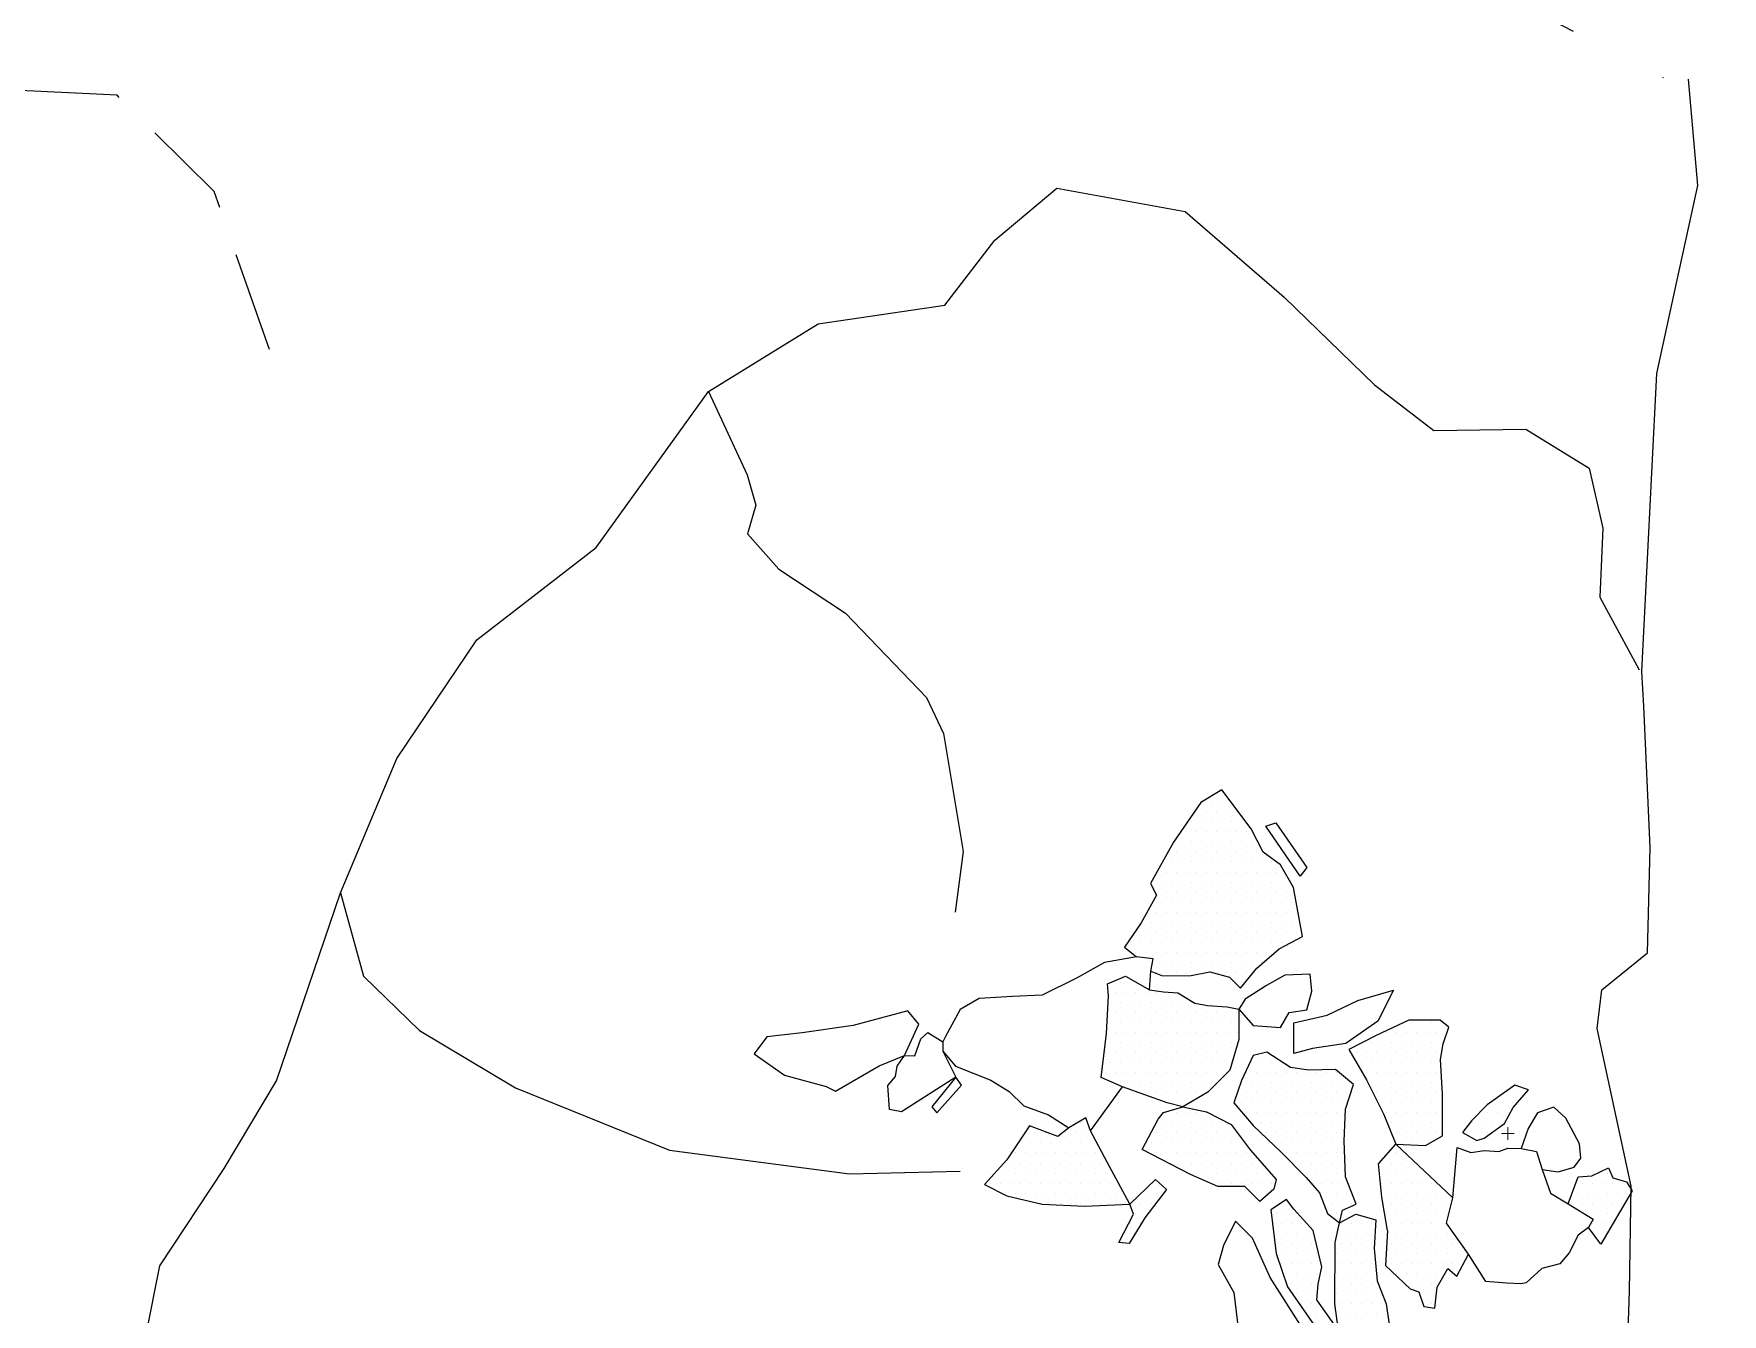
# Model space of a CAD drawing. Header units: metres. Extents: x -1500 to -960, y -1224 to -659.
# Drawn here: x -1280.4 to -1070.1, y -1023.8 to -864.3 of the extents above; entities that cross this region are included whole.
import ezdxf

# ---------------------------------------------------------------- set-up
doc = ezdxf.new("R2010")
doc.units = ezdxf.units.M
doc.header["$LTSCALE"] = 25
doc.header["$MEASUREMENT"] = 0
doc.linetypes.add('GESTRICHELT', pattern=[0.75, 0.5, -0.25])
doc.linetypes.add('STRICHPUNKTX2', pattern=[2, 1, -0.5, 0, -0.5])
doc.layers.get('0').update_dxf_attribs({"linetype": 'CONTINUOUS'})
for name, color, linetype in [('BEFUND', 1, 'CONTINUOUS'), ('BEFUND_UNSICHER', 1, 'GESTRICHELT'), ('FEUER', 1, 'CONTINUOUS'), ('GRABUNGSGRENZE', 3, 'STRICHPUNKTX2'), ('STEINE', 4, 'CONTINUOUS'), ('STEINESCHRAFF', 4, 'CONTINUOUS')]:
    doc.layers.add(name, color=color, linetype=linetype)

# ---------------------------------------------------------------- blocks, each defined once
blk = doc.blocks.new('LB')
at = {"layer": 'FEUER', "const_width": 0.1}
for points in [[(0, 0), (0, -1.6)], [(-0.8, -0.8), (0.8, -0.8)]]:
    blk.add_lwpolyline(points, dxfattribs=at)
blk = doc.blocks.new('*X11')
at = {"color": 0}
for p, q in [((-1133.75, -960), (-1133.75, -960)), ((-1132.5, -960), (-1132.5, -960)), ((-1136.25, -962.5), (-1136.25, -962.5)), ((-1135.625, -961.25), (-1135.625, -961.25)), ((-1135, -962.5), (-1135, -962.5)), ((-1134.375, -961.25), (-1134.375, -961.25)), ((-1133.75, -962.5), (-1133.75, -962.5)), ((-1133.125, -961.25), (-1133.125, -961.25)), ((-1132.5, -962.5), (-1132.5, -962.5)), ((-1131.875, -961.25), (-1131.875, -961.25)), ((-1131.25, -962.5), (-1131.25, -962.5)), ((-1130.625, -961.25), (-1130.625, -961.25)), ((-1130, -962.5), (-1130, -962.5)), ((-1137.5, -965), (-1137.5, -965)), ((-1136.875, -963.75), (-1136.875, -963.75)), ((-1136.25, -965), (-1136.25, -965)), ((-1135.625, -963.75), (-1135.625, -963.75)), ((-1135, -965), (-1135, -965)), ((-1134.375, -963.75), (-1134.375, -963.75)), ((-1133.75, -965), (-1133.75, -965)), ((-1133.125, -963.75), (-1133.125, -963.75)), ((-1132.5, -965), (-1132.5, -965)), ((-1131.875, -963.75), (-1131.875, -963.75)), ((-1131.25, -965), (-1131.25, -965)), ((-1130.625, -963.75), (-1130.625, -963.75)), ((-1130, -965), (-1130, -965)), ((-1129.375, -963.75), (-1129.375, -963.75)), ((-1128.75, -965), (-1128.75, -965)), ((-1138.75, -967.5), (-1138.75, -967.5)), ((-1138.125, -966.25), (-1138.125, -966.25)), ((-1137.5, -967.5), (-1137.5, -967.5)), ((-1136.875, -966.25), (-1136.875, -966.25)), ((-1136.25, -967.5), (-1136.25, -967.5)), ((-1135.625, -966.25), (-1135.625, -966.25)), ((-1135, -967.5), (-1135, -967.5)), ((-1134.375, -966.25), (-1134.375, -966.25)), ((-1133.75, -967.5), (-1133.75, -967.5)), ((-1133.125, -966.25), (-1133.125, -966.25)), ((-1132.5, -967.5), (-1132.5, -967.5)), ((-1131.875, -966.25), (-1131.875, -966.25)), ((-1131.25, -967.5), (-1131.25, -967.5)), ((-1130.625, -966.25), (-1130.625, -966.25)), ((-1130, -967.5), (-1130, -967.5)), ((-1129.375, -966.25), (-1129.375, -966.25)), ((-1128.75, -967.5), (-1128.75, -967.5)), ((-1128.125, -966.25), (-1128.125, -966.25)), ((-1127.5, -967.5), (-1127.5, -967.5)), ((-1126.25, -967.5), (-1126.25, -967.5)), ((-1139.375, -968.75), (-1139.375, -968.75)), ((-1138.125, -968.75), (-1138.125, -968.75)), ((-1136.875, -968.75), (-1136.875, -968.75)), ((-1135.625, -968.75), (-1135.625, -968.75)), ((-1134.375, -968.75), (-1134.375, -968.75)), ((-1133.125, -968.75), (-1133.125, -968.75)), ((-1131.875, -968.75), (-1131.875, -968.75)), ((-1130.625, -968.75), (-1130.625, -968.75)), ((-1129.375, -968.75), (-1129.375, -968.75)), ((-1128.125, -968.75), (-1128.125, -968.75)), ((-1126.875, -968.75), (-1126.875, -968.75)), ((-1125.625, -968.75), (-1125.625, -968.75)), ((-1140.625, -971.25), (-1140.625, -971.25)), ((-1140, -970), (-1140, -970)), ((-1139.375, -971.25), (-1139.375, -971.25)), ((-1138.75, -970), (-1138.75, -970)), ((-1138.125, -971.25), (-1138.125, -971.25)), ((-1137.5, -970), (-1137.5, -970)), ((-1136.875, -971.25), (-1136.875, -971.25)), ((-1136.25, -970), (-1136.25, -970)), ((-1135.625, -971.25), (-1135.625, -971.25)), ((-1135, -970), (-1135, -970)), ((-1134.375, -971.25), (-1134.375, -971.25)), ((-1133.75, -970), (-1133.75, -970)), ((-1133.125, -971.25), (-1133.125, -971.25)), ((-1132.5, -970), (-1132.5, -970)), ((-1131.875, -971.25), (-1131.875, -971.25)), ((-1131.25, -970), (-1131.25, -970)), ((-1130.625, -971.25), (-1130.625, -971.25)), ((-1130, -970), (-1130, -970)), ((-1129.375, -971.25), (-1129.375, -971.25)), ((-1128.75, -970), (-1128.75, -970)), ((-1128.125, -971.25), (-1128.125, -971.25)), ((-1127.5, -970), (-1127.5, -970)), ((-1126.875, -971.25), (-1126.875, -971.25)), ((-1126.25, -970), (-1126.25, -970)), ((-1125.625, -971.25), (-1125.625, -971.25)), ((-1125, -970), (-1125, -970)), ((-1124.375, -971.25), (-1124.375, -971.25)), ((-1140.625, -973.75), (-1140.625, -973.75)), ((-1140, -972.5), (-1140, -972.5)), ((-1139.375, -973.75), (-1139.375, -973.75)), ((-1138.75, -972.5), (-1138.75, -972.5)), ((-1138.125, -973.75), (-1138.125, -973.75)), ((-1137.5, -972.5), (-1137.5, -972.5)), ((-1136.875, -973.75), (-1136.875, -973.75)), ((-1136.25, -972.5), (-1136.25, -972.5)), ((-1135.625, -973.75), (-1135.625, -973.75)), ((-1135, -972.5), (-1135, -972.5)), ((-1134.375, -973.75), (-1134.375, -973.75)), ((-1133.75, -972.5), (-1133.75, -972.5)), ((-1133.125, -973.75), (-1133.125, -973.75)), ((-1132.5, -972.5), (-1132.5, -972.5)), ((-1131.875, -973.75), (-1131.875, -973.75)), ((-1131.25, -972.5), (-1131.25, -972.5)), ((-1130.625, -973.75), (-1130.625, -973.75)), ((-1130, -972.5), (-1130, -972.5)), ((-1129.375, -973.75), (-1129.375, -973.75)), ((-1128.75, -972.5), (-1128.75, -972.5)), ((-1128.125, -973.75), (-1128.125, -973.75)), ((-1127.5, -972.5), (-1127.5, -972.5)), ((-1126.875, -973.75), (-1126.875, -973.75)), ((-1126.25, -972.5), (-1126.25, -972.5)), ((-1125.625, -973.75), (-1125.625, -973.75)), ((-1125, -972.5), (-1125, -972.5)), ((-1124.375, -973.75), (-1124.375, -973.75)), ((-1123.75, -972.5), (-1123.75, -972.5)), ((-1123.125, -973.75), (-1123.125, -973.75)), ((-1141.25, -975), (-1141.25, -975)), ((-1140, -975), (-1140, -975)), ((-1138.75, -975), (-1138.75, -975)), ((-1137.5, -975), (-1137.5, -975)), ((-1136.25, -975), (-1136.25, -975)), ((-1135, -975), (-1135, -975)), ((-1133.75, -975), (-1133.75, -975)), ((-1132.5, -975), (-1132.5, -975)), ((-1131.25, -975), (-1131.25, -975)), ((-1130, -975), (-1130, -975)), ((-1128.75, -975), (-1128.75, -975)), ((-1127.5, -975), (-1127.5, -975)), ((-1126.25, -975), (-1126.25, -975)), ((-1125, -975), (-1125, -975)), ((-1123.75, -975), (-1123.75, -975)), ((-1143.75, -977.5), (-1143.75, -977.5)), ((-1143.125, -976.25), (-1143.125, -976.25)), ((-1142.5, -977.5), (-1142.5, -977.5)), ((-1141.875, -976.25), (-1141.875, -976.25)), ((-1141.25, -977.5), (-1141.25, -977.5)), ((-1140.625, -976.25), (-1140.625, -976.25)), ((-1140, -977.5), (-1140, -977.5)), ((-1139.375, -976.25), (-1139.375, -976.25)), ((-1138.75, -977.5), (-1138.75, -977.5)), ((-1138.125, -976.25), (-1138.125, -976.25)), ((-1137.5, -977.5), (-1137.5, -977.5)), ((-1136.875, -976.25), (-1136.875, -976.25)), ((-1136.25, -977.5), (-1136.25, -977.5)), ((-1135.625, -976.25), (-1135.625, -976.25)), ((-1135, -977.5), (-1135, -977.5)), ((-1134.375, -976.25), (-1134.375, -976.25)), ((-1133.75, -977.5), (-1133.75, -977.5)), ((-1133.125, -976.25), (-1133.125, -976.25)), ((-1132.5, -977.5), (-1132.5, -977.5)), ((-1131.875, -976.25), (-1131.875, -976.25)), ((-1131.25, -977.5), (-1131.25, -977.5)), ((-1130.625, -976.25), (-1130.625, -976.25)), ((-1130, -977.5), (-1130, -977.5)), ((-1129.375, -976.25), (-1129.375, -976.25)), ((-1128.75, -977.5), (-1128.75, -977.5)), ((-1128.125, -976.25), (-1128.125, -976.25)), ((-1127.5, -977.5), (-1127.5, -977.5)), ((-1126.875, -976.25), (-1126.875, -976.25)), ((-1126.25, -977.5), (-1126.25, -977.5)), ((-1125.625, -976.25), (-1125.625, -976.25)), ((-1125, -977.5), (-1125, -977.5)), ((-1124.375, -976.25), (-1124.375, -976.25)), ((-1123.75, -977.5), (-1123.75, -977.5)), ((-1123.125, -976.25), (-1123.125, -976.25)), ((-1143.125, -978.75), (-1143.125, -978.75)), ((-1141.875, -978.75), (-1141.875, -978.75)), ((-1140.625, -978.75), (-1140.625, -978.75)), ((-1140, -980), (-1140, -980)), ((-1139.375, -978.75), (-1139.375, -978.75)), ((-1138.75, -980), (-1138.75, -980)), ((-1138.125, -978.75), (-1138.125, -978.75)), ((-1137.5, -980), (-1137.5, -980)), ((-1136.875, -978.75), (-1136.875, -978.75)), ((-1136.25, -980), (-1136.25, -980)), ((-1135.625, -978.75), (-1135.625, -978.75)), ((-1135, -980), (-1135, -980)), ((-1134.375, -978.75), (-1134.375, -978.75)), ((-1133.75, -980), (-1133.75, -980)), ((-1133.125, -978.75), (-1133.125, -978.75)), ((-1132.5, -980), (-1132.5, -980)), ((-1131.875, -978.75), (-1131.875, -978.75)), ((-1131.25, -980), (-1131.25, -980)), ((-1130.625, -978.75), (-1130.625, -978.75)), ((-1130, -980), (-1130, -980)), ((-1129.375, -978.75), (-1129.375, -978.75)), ((-1128.75, -980), (-1128.75, -980)), ((-1128.125, -978.75), (-1128.125, -978.75)), ((-1127.5, -980), (-1127.5, -980)), ((-1126.875, -978.75), (-1126.875, -978.75)), ((-1140.625, -981.25), (-1140.625, -981.25)), ((-1139.375, -981.25), (-1139.375, -981.25)), ((-1138.125, -981.25), (-1138.125, -981.25)), ((-1136.875, -981.25), (-1136.875, -981.25)), ((-1135.625, -981.25), (-1135.625, -981.25)), ((-1134.375, -981.25), (-1134.375, -981.25)), ((-1133.125, -981.25), (-1133.125, -981.25)), ((-1131.875, -981.25), (-1131.875, -981.25)), ((-1130.625, -981.25), (-1130.625, -981.25)), ((-1129.375, -981.25), (-1129.375, -981.25)), ((-1146.25, -982.5), (-1146.25, -982.5)), ((-1145.625, -983.75), (-1145.625, -983.75)), ((-1145, -982.5), (-1145, -982.5)), ((-1144.375, -983.75), (-1144.375, -983.75)), ((-1143.75, -982.5), (-1143.75, -982.5)), ((-1143.125, -983.75), (-1143.125, -983.75)), ((-1141.875, -983.75), (-1141.875, -983.75)), ((-1140.625, -983.75), (-1140.625, -983.75)), ((-1139.375, -983.75), (-1139.375, -983.75)), ((-1130, -982.5), (-1130, -982.5)), ((-1146.25, -985), (-1146.25, -985)), ((-1145.625, -986.25), (-1145.625, -986.25)), ((-1145, -985), (-1145, -985)), ((-1144.375, -986.25), (-1144.375, -986.25)), ((-1143.75, -985), (-1143.75, -985)), ((-1143.125, -986.25), (-1143.125, -986.25)), ((-1142.5, -985), (-1142.5, -985)), ((-1141.875, -986.25), (-1141.875, -986.25)), ((-1141.25, -985), (-1141.25, -985)), ((-1140.625, -986.25), (-1140.625, -986.25)), ((-1140, -985), (-1140, -985)), ((-1139.375, -986.25), (-1139.375, -986.25)), ((-1138.75, -985), (-1138.75, -985)), ((-1138.125, -986.25), (-1138.125, -986.25)), ((-1137.5, -985), (-1137.5, -985)), ((-1136.875, -986.25), (-1136.875, -986.25)), ((-1136.25, -985), (-1136.25, -985)), ((-1135.625, -986.25), (-1135.625, -986.25)), ((-1134.375, -986.25), (-1134.375, -986.25)), ((-1133.125, -986.25), (-1133.125, -986.25)), ((-1131.875, -986.25), (-1131.875, -986.25)), ((-1130.625, -986.25), (-1130.625, -986.25)), ((-1146.25, -987.5), (-1146.25, -987.5)), ((-1145, -987.5), (-1145, -987.5)), ((-1143.75, -987.5), (-1143.75, -987.5)), ((-1142.5, -987.5), (-1142.5, -987.5)), ((-1141.25, -987.5), (-1141.25, -987.5)), ((-1140, -987.5), (-1140, -987.5)), ((-1138.75, -987.5), (-1138.75, -987.5)), ((-1137.5, -987.5), (-1137.5, -987.5)), ((-1136.25, -987.5), (-1136.25, -987.5)), ((-1135, -987.5), (-1135, -987.5)), ((-1133.75, -987.5), (-1133.75, -987.5)), ((-1132.5, -987.5), (-1132.5, -987.5)), ((-1131.25, -987.5), (-1131.25, -987.5)), ((-1108.75, -987.5), (-1108.75, -987.5)), ((-1107.5, -987.5), (-1107.5, -987.5)), ((-1106.25, -987.5), (-1106.25, -987.5)), ((-1105, -987.5), (-1105, -987.5)), ((-1146.25, -990), (-1146.25, -990)), ((-1145.625, -988.75), (-1145.625, -988.75)), ((-1145, -990), (-1145, -990)), ((-1144.375, -988.75), (-1144.375, -988.75)), ((-1143.75, -990), (-1143.75, -990)), ((-1143.125, -988.75), (-1143.125, -988.75)), ((-1142.5, -990), (-1142.5, -990)), ((-1141.875, -988.75), (-1141.875, -988.75)), ((-1141.25, -990), (-1141.25, -990)), ((-1140.625, -988.75), (-1140.625, -988.75)), ((-1140, -990), (-1140, -990)), ((-1139.375, -988.75), (-1139.375, -988.75)), ((-1138.75, -990), (-1138.75, -990)), ((-1138.125, -988.75), (-1138.125, -988.75)), ((-1137.5, -990), (-1137.5, -990)), ((-1136.875, -988.75), (-1136.875, -988.75)), ((-1136.25, -990), (-1136.25, -990)), ((-1135.625, -988.75), (-1135.625, -988.75)), ((-1135, -990), (-1135, -990)), ((-1134.375, -988.75), (-1134.375, -988.75)), ((-1133.75, -990), (-1133.75, -990)), ((-1133.125, -988.75), (-1133.125, -988.75)), ((-1132.5, -990), (-1132.5, -990)), ((-1131.875, -988.75), (-1131.875, -988.75)), ((-1131.25, -990), (-1131.25, -990)), ((-1130.625, -988.75), (-1130.625, -988.75)), ((-1113.75, -990), (-1113.75, -990)), ((-1112.5, -990), (-1112.5, -990)), ((-1111.875, -988.75), (-1111.875, -988.75)), ((-1111.25, -990), (-1111.25, -990)), ((-1110.625, -988.75), (-1110.625, -988.75)), ((-1110, -990), (-1110, -990)), ((-1109.375, -988.75), (-1109.375, -988.75)), ((-1108.75, -990), (-1108.75, -990)), ((-1108.125, -988.75), (-1108.125, -988.75)), ((-1107.5, -990), (-1107.5, -990)), ((-1106.875, -988.75), (-1106.875, -988.75)), ((-1106.25, -990), (-1106.25, -990)), ((-1105.625, -988.75), (-1105.625, -988.75)), ((-1105, -990), (-1105, -990)), ((-1146.875, -991.25), (-1146.875, -991.25)), ((-1146.25, -992.5), (-1146.25, -992.5)), ((-1145.625, -991.25), (-1145.625, -991.25)), ((-1145, -992.5), (-1145, -992.5)), ((-1144.375, -991.25), (-1144.375, -991.25)), ((-1143.75, -992.5), (-1143.75, -992.5)), ((-1143.125, -991.25), (-1143.125, -991.25)), ((-1142.5, -992.5), (-1142.5, -992.5)), ((-1141.875, -991.25), (-1141.875, -991.25)), ((-1141.25, -992.5), (-1141.25, -992.5)), ((-1140.625, -991.25), (-1140.625, -991.25)), ((-1140, -992.5), (-1140, -992.5)), ((-1139.375, -991.25), (-1139.375, -991.25)), ((-1138.75, -992.5), (-1138.75, -992.5)), ((-1138.125, -991.25), (-1138.125, -991.25)), ((-1137.5, -992.5), (-1137.5, -992.5)), ((-1136.875, -991.25), (-1136.875, -991.25)), ((-1136.25, -992.5), (-1136.25, -992.5)), ((-1135.625, -991.25), (-1135.625, -991.25)), ((-1135, -992.5), (-1135, -992.5)), ((-1134.375, -991.25), (-1134.375, -991.25)), ((-1133.75, -992.5), (-1133.75, -992.5)), ((-1133.125, -991.25), (-1133.125, -991.25)), ((-1132.5, -992.5), (-1132.5, -992.5)), ((-1131.875, -991.25), (-1131.875, -991.25)), ((-1131.25, -992.5), (-1131.25, -992.5)), ((-1128.75, -992.5), (-1128.75, -992.5)), ((-1127.5, -992.5), (-1127.5, -992.5)), ((-1126.875, -991.25), (-1126.875, -991.25)), ((-1126.25, -992.5), (-1126.25, -992.5)), ((-1125, -992.5), (-1125, -992.5)), ((-1115.625, -991.25), (-1115.625, -991.25)), ((-1115, -992.5), (-1115, -992.5)), ((-1114.375, -991.25), (-1114.375, -991.25)), ((-1113.75, -992.5), (-1113.75, -992.5)), ((-1113.125, -991.25), (-1113.125, -991.25)), ((-1112.5, -992.5), (-1112.5, -992.5)), ((-1111.875, -991.25), (-1111.875, -991.25)), ((-1111.25, -992.5), (-1111.25, -992.5)), ((-1110.625, -991.25), (-1110.625, -991.25)), ((-1110, -992.5), (-1110, -992.5)), ((-1109.375, -991.25), (-1109.375, -991.25)), ((-1108.75, -992.5), (-1108.75, -992.5)), ((-1108.125, -991.25), (-1108.125, -991.25)), ((-1107.5, -992.5), (-1107.5, -992.5)), ((-1106.875, -991.25), (-1106.875, -991.25)), ((-1106.25, -992.5), (-1106.25, -992.5)), ((-1105.625, -991.25), (-1105.625, -991.25)), ((-1146.875, -993.75), (-1146.875, -993.75)), ((-1145.625, -993.75), (-1145.625, -993.75)), ((-1144.375, -993.75), (-1144.375, -993.75)), ((-1143.125, -993.75), (-1143.125, -993.75)), ((-1141.875, -993.75), (-1141.875, -993.75)), ((-1140.625, -993.75), (-1140.625, -993.75)), ((-1139.375, -993.75), (-1139.375, -993.75)), ((-1138.125, -993.75), (-1138.125, -993.75)), ((-1136.875, -993.75), (-1136.875, -993.75)), ((-1135.625, -993.75), (-1135.625, -993.75)), ((-1134.375, -993.75), (-1134.375, -993.75)), ((-1133.125, -993.75), (-1133.125, -993.75)), ((-1131.875, -993.75), (-1131.875, -993.75)), ((-1129.375, -993.75), (-1129.375, -993.75)), ((-1128.125, -993.75), (-1128.125, -993.75)), ((-1126.875, -993.75), (-1126.875, -993.75)), ((-1125.625, -993.75), (-1125.625, -993.75)), ((-1124.375, -993.75), (-1124.375, -993.75)), ((-1123.125, -993.75), (-1123.125, -993.75)), ((-1121.875, -993.75), (-1121.875, -993.75)), ((-1120.625, -993.75), (-1120.625, -993.75)), ((-1119.375, -993.75), (-1119.375, -993.75)), ((-1118.125, -993.75), (-1118.125, -993.75)), ((-1114.375, -993.75), (-1114.375, -993.75)), ((-1113.125, -993.75), (-1113.125, -993.75)), ((-1111.875, -993.75), (-1111.875, -993.75)), ((-1110.625, -993.75), (-1110.625, -993.75)), ((-1109.375, -993.75), (-1109.375, -993.75)), ((-1108.125, -993.75), (-1108.125, -993.75)), ((-1106.875, -993.75), (-1106.875, -993.75)), ((-1105.625, -993.75), (-1105.625, -993.75)), ((-1145, -995), (-1145, -995)), ((-1143.75, -995), (-1143.75, -995)), ((-1142.5, -995), (-1142.5, -995)), ((-1141.875, -996.25), (-1141.875, -996.25)), ((-1141.25, -995), (-1141.25, -995)), ((-1140.625, -996.25), (-1140.625, -996.25)), ((-1140, -995), (-1140, -995)), ((-1139.375, -996.25), (-1139.375, -996.25)), ((-1138.75, -995), (-1138.75, -995)), ((-1138.125, -996.25), (-1138.125, -996.25)), ((-1137.5, -995), (-1137.5, -995)), ((-1136.875, -996.25), (-1136.875, -996.25)), ((-1136.25, -995), (-1136.25, -995)), ((-1135.625, -996.25), (-1135.625, -996.25)), ((-1135, -995), (-1135, -995)), ((-1134.375, -996.25), (-1134.375, -996.25)), ((-1133.75, -995), (-1133.75, -995)), ((-1130, -995), (-1130, -995)), ((-1129.375, -996.25), (-1129.375, -996.25)), ((-1128.75, -995), (-1128.75, -995)), ((-1128.125, -996.25), (-1128.125, -996.25)), ((-1127.5, -995), (-1127.5, -995)), ((-1126.875, -996.25), (-1126.875, -996.25)), ((-1126.25, -995), (-1126.25, -995)), ((-1125.625, -996.25), (-1125.625, -996.25)), ((-1125, -995), (-1125, -995)), ((-1124.375, -996.25), (-1124.375, -996.25)), ((-1123.75, -995), (-1123.75, -995)), ((-1123.125, -996.25), (-1123.125, -996.25)), ((-1122.5, -995), (-1122.5, -995)), ((-1121.875, -996.25), (-1121.875, -996.25)), ((-1121.25, -995), (-1121.25, -995)), ((-1120.625, -996.25), (-1120.625, -996.25)), ((-1120, -995), (-1120, -995)), ((-1119.375, -996.25), (-1119.375, -996.25)), ((-1118.75, -995), (-1118.75, -995)), ((-1118.125, -996.25), (-1118.125, -996.25)), ((-1117.5, -995), (-1117.5, -995)), ((-1116.875, -996.25), (-1116.875, -996.25)), ((-1113.75, -995), (-1113.75, -995)), ((-1113.125, -996.25), (-1113.125, -996.25)), ((-1112.5, -995), (-1112.5, -995)), ((-1111.875, -996.25), (-1111.875, -996.25)), ((-1111.25, -995), (-1111.25, -995)), ((-1110.625, -996.25), (-1110.625, -996.25)), ((-1110, -995), (-1110, -995)), ((-1109.375, -996.25), (-1109.375, -996.25)), ((-1108.75, -995), (-1108.75, -995)), ((-1108.125, -996.25), (-1108.125, -996.25)), ((-1107.5, -995), (-1107.5, -995)), ((-1106.875, -996.25), (-1106.875, -996.25)), ((-1106.25, -995), (-1106.25, -995)), ((-1105.625, -996.25), (-1105.625, -996.25)), ((-1096.875, -996.25), (-1096.875, -996.25)), ((-1095.625, -996.25), (-1095.625, -996.25)), ((-1139.375, -998.75), (-1139.375, -998.75)), ((-1138.75, -997.5), (-1138.75, -997.5)), ((-1138.125, -998.75), (-1138.125, -998.75)), ((-1137.5, -997.5), (-1137.5, -997.5)), ((-1136.875, -998.75), (-1136.875, -998.75)), ((-1135.625, -998.75), (-1135.625, -998.75)), ((-1134.375, -998.75), (-1134.375, -998.75)), ((-1130, -997.5), (-1130, -997.5)), ((-1129.375, -998.75), (-1129.375, -998.75)), ((-1128.75, -997.5), (-1128.75, -997.5)), ((-1128.125, -998.75), (-1128.125, -998.75)), ((-1127.5, -997.5), (-1127.5, -997.5)), ((-1126.875, -998.75), (-1126.875, -998.75)), ((-1126.25, -997.5), (-1126.25, -997.5)), ((-1125.625, -998.75), (-1125.625, -998.75)), ((-1125, -997.5), (-1125, -997.5)), ((-1124.375, -998.75), (-1124.375, -998.75)), ((-1123.75, -997.5), (-1123.75, -997.5)), ((-1123.125, -998.75), (-1123.125, -998.75)), ((-1122.5, -997.5), (-1122.5, -997.5)), ((-1121.875, -998.75), (-1121.875, -998.75)), ((-1121.25, -997.5), (-1121.25, -997.5)), ((-1120.625, -998.75), (-1120.625, -998.75)), ((-1120, -997.5), (-1120, -997.5)), ((-1119.375, -998.75), (-1119.375, -998.75)), ((-1118.75, -997.5), (-1118.75, -997.5)), ((-1118.125, -998.75), (-1118.125, -998.75)), ((-1117.5, -997.5), (-1117.5, -997.5)), ((-1112.5, -997.5), (-1112.5, -997.5)), ((-1111.875, -998.75), (-1111.875, -998.75)), ((-1111.25, -997.5), (-1111.25, -997.5)), ((-1110.625, -998.75), (-1110.625, -998.75)), ((-1110, -997.5), (-1110, -997.5)), ((-1109.375, -998.75), (-1109.375, -998.75)), ((-1108.75, -997.5), (-1108.75, -997.5)), ((-1108.125, -998.75), (-1108.125, -998.75)), ((-1107.5, -997.5), (-1107.5, -997.5)), ((-1106.875, -998.75), (-1106.875, -998.75)), ((-1106.25, -997.5), (-1106.25, -997.5)), ((-1105.625, -998.75), (-1105.625, -998.75)), ((-1105, -997.5), (-1105, -997.5)), ((-1099.375, -998.75), (-1099.375, -998.75)), ((-1098.75, -997.5), (-1098.75, -997.5)), ((-1098.125, -998.75), (-1098.125, -998.75)), ((-1097.5, -997.5), (-1097.5, -997.5)), ((-1096.875, -998.75), (-1096.875, -998.75)), ((-1096.25, -997.5), (-1096.25, -997.5)), ((-1150, -1000), (-1150, -1000)), ((-1140, -1000), (-1140, -1000)), ((-1138.75, -1000), (-1138.75, -1000)), ((-1137.5, -1000), (-1137.5, -1000)), ((-1136.25, -1000), (-1136.25, -1000)), ((-1135, -1000), (-1135, -1000)), ((-1133.75, -1000), (-1133.75, -1000)), ((-1132.5, -1000), (-1132.5, -1000)), ((-1128.75, -1000), (-1128.75, -1000)), ((-1127.5, -1000), (-1127.5, -1000)), ((-1126.25, -1000), (-1126.25, -1000)), ((-1125, -1000), (-1125, -1000)), ((-1123.75, -1000), (-1123.75, -1000)), ((-1122.5, -1000), (-1122.5, -1000)), ((-1121.25, -1000), (-1121.25, -1000)), ((-1120, -1000), (-1120, -1000)), ((-1118.75, -1000), (-1118.75, -1000)), ((-1117.5, -1000), (-1117.5, -1000)), ((-1111.25, -1000), (-1111.25, -1000)), ((-1110, -1000), (-1110, -1000)), ((-1108.75, -1000), (-1108.75, -1000)), ((-1107.5, -1000), (-1107.5, -1000)), ((-1106.25, -1000), (-1106.25, -1000)), ((-1105, -1000), (-1105, -1000)), ((-1101.25, -1000), (-1101.25, -1000)), ((-1100, -1000), (-1100, -1000)), ((-1098.75, -1000), (-1098.75, -1000)), ((-1097.5, -1000), (-1097.5, -1000)), ((-1157.5, -1002.5), (-1157.5, -1002.5)), ((-1156.875, -1001.25), (-1156.875, -1001.25)), ((-1156.25, -1002.5), (-1156.25, -1002.5)), ((-1155.625, -1001.25), (-1155.625, -1001.25)), ((-1155, -1002.5), (-1155, -1002.5)), ((-1154.375, -1001.25), (-1154.375, -1001.25)), ((-1153.75, -1002.5), (-1153.75, -1002.5)), ((-1152.5, -1002.5), (-1152.5, -1002.5)), ((-1151.875, -1001.25), (-1151.875, -1001.25)), ((-1151.25, -1002.5), (-1151.25, -1002.5)), ((-1150.625, -1001.25), (-1150.625, -1001.25)), ((-1150, -1002.5), (-1150, -1002.5)), ((-1149.375, -1001.25), (-1149.375, -1001.25)), ((-1148.75, -1002.5), (-1148.75, -1002.5)), ((-1141.25, -1002.5), (-1141.25, -1002.5)), ((-1140.625, -1001.25), (-1140.625, -1001.25)), ((-1140, -1002.5), (-1140, -1002.5)), ((-1139.375, -1001.25), (-1139.375, -1001.25)), ((-1138.75, -1002.5), (-1138.75, -1002.5)), ((-1138.125, -1001.25), (-1138.125, -1001.25)), ((-1137.5, -1002.5), (-1137.5, -1002.5)), ((-1136.875, -1001.25), (-1136.875, -1001.25)), ((-1136.25, -1002.5), (-1136.25, -1002.5)), ((-1135.625, -1001.25), (-1135.625, -1001.25)), ((-1135, -1002.5), (-1135, -1002.5)), ((-1134.375, -1001.25), (-1134.375, -1001.25)), ((-1133.75, -1002.5), (-1133.75, -1002.5)), ((-1133.125, -1001.25), (-1133.125, -1001.25)), ((-1132.5, -1002.5), (-1132.5, -1002.5)), ((-1131.875, -1001.25), (-1131.875, -1001.25)), ((-1131.25, -1002.5), (-1131.25, -1002.5)), ((-1130.625, -1001.25), (-1130.625, -1001.25)), ((-1130, -1002.5), (-1130, -1002.5)), ((-1126.875, -1001.25), (-1126.875, -1001.25)), ((-1126.25, -1002.5), (-1126.25, -1002.5)), ((-1125.625, -1001.25), (-1125.625, -1001.25)), ((-1125, -1002.5), (-1125, -1002.5)), ((-1124.375, -1001.25), (-1124.375, -1001.25)), ((-1123.75, -1002.5), (-1123.75, -1002.5)), ((-1123.125, -1001.25), (-1123.125, -1001.25)), ((-1122.5, -1002.5), (-1122.5, -1002.5)), ((-1121.875, -1001.25), (-1121.875, -1001.25)), ((-1121.25, -1002.5), (-1121.25, -1002.5)), ((-1120.625, -1001.25), (-1120.625, -1001.25)), ((-1120, -1002.5), (-1120, -1002.5)), ((-1119.375, -1001.25), (-1119.375, -1001.25)), ((-1118.75, -1002.5), (-1118.75, -1002.5)), ((-1118.125, -1001.25), (-1118.125, -1001.25)), ((-1117.5, -1002.5), (-1117.5, -1002.5)), ((-1110.625, -1001.25), (-1110.625, -1001.25)), ((-1110, -1002.5), (-1110, -1002.5)), ((-1109.375, -1001.25), (-1109.375, -1001.25)), ((-1108.75, -1002.5), (-1108.75, -1002.5)), ((-1108.125, -1001.25), (-1108.125, -1001.25)), ((-1107.5, -1002.5), (-1107.5, -1002.5)), ((-1106.875, -1001.25), (-1106.875, -1001.25)), ((-1105.625, -1001.25), (-1105.625, -1001.25)), ((-1101.875, -1001.25), (-1101.875, -1001.25)), ((-1100.625, -1001.25), (-1100.625, -1001.25)), ((-1099.375, -1001.25), (-1099.375, -1001.25)), ((-1158.75, -1005), (-1158.75, -1005)), ((-1158.125, -1003.75), (-1158.125, -1003.75)), ((-1157.5, -1005), (-1157.5, -1005)), ((-1156.875, -1003.75), (-1156.875, -1003.75)), ((-1156.25, -1005), (-1156.25, -1005)), ((-1155.625, -1003.75), (-1155.625, -1003.75)), ((-1155, -1005), (-1155, -1005)), ((-1154.375, -1003.75), (-1154.375, -1003.75)), ((-1153.75, -1005), (-1153.75, -1005)), ((-1153.125, -1003.75), (-1153.125, -1003.75)), ((-1152.5, -1005), (-1152.5, -1005)), ((-1151.875, -1003.75), (-1151.875, -1003.75)), ((-1151.25, -1005), (-1151.25, -1005)), ((-1150.625, -1003.75), (-1150.625, -1003.75)), ((-1150, -1005), (-1150, -1005)), ((-1149.375, -1003.75), (-1149.375, -1003.75)), ((-1148.75, -1005), (-1148.75, -1005)), ((-1148.125, -1003.75), (-1148.125, -1003.75)), ((-1147.5, -1005), (-1147.5, -1005)), ((-1140.625, -1003.75), (-1140.625, -1003.75)), ((-1139.375, -1003.75), (-1139.375, -1003.75)), ((-1138.75, -1005), (-1138.75, -1005)), ((-1138.125, -1003.75), (-1138.125, -1003.75)), ((-1137.5, -1005), (-1137.5, -1005)), ((-1136.875, -1003.75), (-1136.875, -1003.75)), ((-1136.25, -1005), (-1136.25, -1005)), ((-1135.625, -1003.75), (-1135.625, -1003.75)), ((-1135, -1005), (-1135, -1005)), ((-1134.375, -1003.75), (-1134.375, -1003.75)), ((-1133.75, -1005), (-1133.75, -1005)), ((-1133.125, -1003.75), (-1133.125, -1003.75)), ((-1132.5, -1005), (-1132.5, -1005)), ((-1131.875, -1003.75), (-1131.875, -1003.75)), ((-1131.25, -1005), (-1131.25, -1005)), ((-1130.625, -1003.75), (-1130.625, -1003.75)), ((-1130, -1005), (-1130, -1005)), ((-1129.375, -1003.75), (-1129.375, -1003.75)), ((-1128.75, -1005), (-1128.75, -1005)), ((-1127.5, -1005), (-1127.5, -1005)), ((-1124.375, -1003.75), (-1124.375, -1003.75)), ((-1123.125, -1003.75), (-1123.125, -1003.75)), ((-1122.5, -1005), (-1122.5, -1005)), ((-1121.875, -1003.75), (-1121.875, -1003.75)), ((-1121.25, -1005), (-1121.25, -1005)), ((-1120.625, -1003.75), (-1120.625, -1003.75)), ((-1120, -1005), (-1120, -1005)), ((-1119.375, -1003.75), (-1119.375, -1003.75)), ((-1118.75, -1005), (-1118.75, -1005)), ((-1118.125, -1003.75), (-1118.125, -1003.75)), ((-1117.5, -1005), (-1117.5, -1005)), ((-1112.5, -1005), (-1112.5, -1005)), ((-1111.25, -1005), (-1111.25, -1005)), ((-1110.625, -1003.75), (-1110.625, -1003.75)), ((-1110, -1005), (-1110, -1005)), ((-1108.75, -1005), (-1108.75, -1005)), ((-1161.25, -1007.5), (-1161.25, -1007.5)), ((-1160.625, -1006.25), (-1160.625, -1006.25)), ((-1160, -1007.5), (-1160, -1007.5)), ((-1159.375, -1006.25), (-1159.375, -1006.25)), ((-1158.75, -1007.5), (-1158.75, -1007.5)), ((-1158.125, -1006.25), (-1158.125, -1006.25)), ((-1157.5, -1007.5), (-1157.5, -1007.5)), ((-1156.875, -1006.25), (-1156.875, -1006.25)), ((-1156.25, -1007.5), (-1156.25, -1007.5)), ((-1155.625, -1006.25), (-1155.625, -1006.25)), ((-1155, -1007.5), (-1155, -1007.5)), ((-1154.375, -1006.25), (-1154.375, -1006.25)), ((-1153.75, -1007.5), (-1153.75, -1007.5)), ((-1153.125, -1006.25), (-1153.125, -1006.25)), ((-1152.5, -1007.5), (-1152.5, -1007.5)), ((-1151.875, -1006.25), (-1151.875, -1006.25)), ((-1151.25, -1007.5), (-1151.25, -1007.5)), ((-1150.625, -1006.25), (-1150.625, -1006.25)), ((-1150, -1007.5), (-1150, -1007.5)), ((-1149.375, -1006.25), (-1149.375, -1006.25)), ((-1148.75, -1007.5), (-1148.75, -1007.5)), ((-1148.125, -1006.25), (-1148.125, -1006.25)), ((-1147.5, -1007.5), (-1147.5, -1007.5)), ((-1146.875, -1006.25), (-1146.875, -1006.25)), ((-1146.25, -1007.5), (-1146.25, -1007.5)), ((-1135.625, -1006.25), (-1135.625, -1006.25)), ((-1134.375, -1006.25), (-1134.375, -1006.25)), ((-1133.75, -1007.5), (-1133.75, -1007.5)), ((-1133.125, -1006.25), (-1133.125, -1006.25)), ((-1132.5, -1007.5), (-1132.5, -1007.5)), ((-1131.875, -1006.25), (-1131.875, -1006.25)), ((-1131.25, -1007.5), (-1131.25, -1007.5)), ((-1130.625, -1006.25), (-1130.625, -1006.25)), ((-1130, -1007.5), (-1130, -1007.5)), ((-1129.375, -1006.25), (-1129.375, -1006.25)), ((-1128.75, -1007.5), (-1128.75, -1007.5)), ((-1128.125, -1006.25), (-1128.125, -1006.25)), ((-1127.5, -1007.5), (-1127.5, -1007.5)), ((-1126.875, -1006.25), (-1126.875, -1006.25)), ((-1126.25, -1007.5), (-1126.25, -1007.5)), ((-1121.875, -1006.25), (-1121.875, -1006.25)), ((-1121.25, -1007.5), (-1121.25, -1007.5)), ((-1120.625, -1006.25), (-1120.625, -1006.25)), ((-1120, -1007.5), (-1120, -1007.5)), ((-1119.375, -1006.25), (-1119.375, -1006.25)), ((-1118.75, -1007.5), (-1118.75, -1007.5)), ((-1118.125, -1006.25), (-1118.125, -1006.25)), ((-1117.5, -1007.5), (-1117.5, -1007.5)), ((-1112.5, -1007.5), (-1112.5, -1007.5)), ((-1111.875, -1006.25), (-1111.875, -1006.25)), ((-1111.25, -1007.5), (-1111.25, -1007.5)), ((-1110.625, -1006.25), (-1110.625, -1006.25)), ((-1110, -1007.5), (-1110, -1007.5)), ((-1109.375, -1006.25), (-1109.375, -1006.25)), ((-1108.75, -1007.5), (-1108.75, -1007.5)), ((-1108.125, -1006.25), (-1108.125, -1006.25)), ((-1107.5, -1007.5), (-1107.5, -1007.5)), ((-1106.25, -1007.5), (-1106.25, -1007.5)), ((-1087.5, -1007.5), (-1087.5, -1007.5)), ((-1086.25, -1007.5), (-1086.25, -1007.5)), ((-1085.625, -1006.25), (-1085.625, -1006.25)), ((-1085, -1007.5), (-1085, -1007.5)), ((-1084.375, -1006.25), (-1084.375, -1006.25)), ((-1083.75, -1007.5), (-1083.75, -1007.5)), ((-1082.5, -1007.5), (-1082.5, -1007.5)), ((-1159.375, -1008.75), (-1159.375, -1008.75)), ((-1158.125, -1008.75), (-1158.125, -1008.75)), ((-1156.875, -1008.75), (-1156.875, -1008.75)), ((-1155.625, -1008.75), (-1155.625, -1008.75)), ((-1154.375, -1008.75), (-1154.375, -1008.75)), ((-1153.125, -1008.75), (-1153.125, -1008.75)), ((-1151.875, -1008.75), (-1151.875, -1008.75)), ((-1150.625, -1008.75), (-1150.625, -1008.75)), ((-1149.375, -1008.75), (-1149.375, -1008.75)), ((-1148.125, -1008.75), (-1148.125, -1008.75)), ((-1146.875, -1008.75), (-1146.875, -1008.75)), ((-1145.625, -1008.75), (-1145.625, -1008.75)), ((-1141.875, -1008.75), (-1141.875, -1008.75)), ((-1140.625, -1008.75), (-1140.625, -1008.75)), ((-1128.125, -1008.75), (-1128.125, -1008.75)), ((-1126.875, -1008.75), (-1126.875, -1008.75)), ((-1119.375, -1008.75), (-1119.375, -1008.75)), ((-1118.125, -1008.75), (-1118.125, -1008.75)), ((-1116.875, -1008.75), (-1116.875, -1008.75)), ((-1111.875, -1008.75), (-1111.875, -1008.75)), ((-1110.625, -1008.75), (-1110.625, -1008.75)), ((-1109.375, -1008.75), (-1109.375, -1008.75)), ((-1108.125, -1008.75), (-1108.125, -1008.75)), ((-1106.875, -1008.75), (-1106.875, -1008.75)), ((-1105.625, -1008.75), (-1105.625, -1008.75)), ((-1104.375, -1008.75), (-1104.375, -1008.75)), ((-1088.125, -1008.75), (-1088.125, -1008.75)), ((-1086.875, -1008.75), (-1086.875, -1008.75)), ((-1085.625, -1008.75), (-1085.625, -1008.75)), ((-1084.375, -1008.75), (-1084.375, -1008.75)), ((-1083.125, -1008.75), (-1083.125, -1008.75)), ((-1081.875, -1008.75), (-1081.875, -1008.75)), ((-1155, -1010), (-1155, -1010)), ((-1153.75, -1010), (-1153.75, -1010)), ((-1152.5, -1010), (-1152.5, -1010)), ((-1151.25, -1010), (-1151.25, -1010)), ((-1150, -1010), (-1150, -1010)), ((-1148.75, -1010), (-1148.75, -1010)), ((-1147.5, -1010), (-1147.5, -1010)), ((-1146.25, -1010), (-1146.25, -1010)), ((-1145, -1010), (-1145, -1010)), ((-1143.125, -1011.25), (-1143.125, -1011.25)), ((-1142.5, -1010), (-1142.5, -1010)), ((-1141.875, -1011.25), (-1141.875, -1011.25)), ((-1141.25, -1010), (-1141.25, -1010)), ((-1125.625, -1011.25), (-1125.625, -1011.25)), ((-1125, -1010), (-1125, -1010)), ((-1124.375, -1011.25), (-1124.375, -1011.25)), ((-1123.125, -1011.25), (-1123.125, -1011.25)), ((-1118.75, -1010), (-1118.75, -1010)), ((-1118.125, -1011.25), (-1118.125, -1011.25)), ((-1117.5, -1010), (-1117.5, -1010)), ((-1116.25, -1010), (-1116.25, -1010)), ((-1111.875, -1011.25), (-1111.875, -1011.25)), ((-1111.25, -1010), (-1111.25, -1010)), ((-1110.625, -1011.25), (-1110.625, -1011.25)), ((-1110, -1010), (-1110, -1010)), ((-1109.375, -1011.25), (-1109.375, -1011.25)), ((-1108.75, -1010), (-1108.75, -1010)), ((-1108.125, -1011.25), (-1108.125, -1011.25)), ((-1107.5, -1010), (-1107.5, -1010)), ((-1106.875, -1011.25), (-1106.875, -1011.25)), ((-1106.25, -1010), (-1106.25, -1010)), ((-1105.625, -1011.25), (-1105.625, -1011.25)), ((-1105, -1010), (-1105, -1010)), ((-1104.375, -1011.25), (-1104.375, -1011.25)), ((-1088.75, -1010), (-1088.75, -1010)), ((-1087.5, -1010), (-1087.5, -1010)), ((-1086.875, -1011.25), (-1086.875, -1011.25)), ((-1086.25, -1010), (-1086.25, -1010)), ((-1085.625, -1011.25), (-1085.625, -1011.25)), ((-1085, -1010), (-1085, -1010)), ((-1084.375, -1011.25), (-1084.375, -1011.25)), ((-1083.75, -1010), (-1083.75, -1010)), ((-1083.125, -1011.25), (-1083.125, -1011.25)), ((-1082.5, -1010), (-1082.5, -1010)), ((-1144.375, -1013.75), (-1144.375, -1013.75)), ((-1143.75, -1012.5), (-1143.75, -1012.5)), ((-1142.5, -1012.5), (-1142.5, -1012.5)), ((-1125.625, -1013.75), (-1125.625, -1013.75)), ((-1125, -1012.5), (-1125, -1012.5)), ((-1124.375, -1013.75), (-1124.375, -1013.75)), ((-1123.75, -1012.5), (-1123.75, -1012.5)), ((-1123.125, -1013.75), (-1123.125, -1013.75)), ((-1122.5, -1012.5), (-1122.5, -1012.5)), ((-1121.875, -1013.75), (-1121.875, -1013.75)), ((-1117.5, -1012.5), (-1117.5, -1012.5)), ((-1116.875, -1013.75), (-1116.875, -1013.75)), ((-1116.25, -1012.5), (-1116.25, -1012.5)), ((-1115.625, -1013.75), (-1115.625, -1013.75)), ((-1115, -1012.5), (-1115, -1012.5)), ((-1114.375, -1013.75), (-1114.375, -1013.75)), ((-1113.75, -1012.5), (-1113.75, -1012.5)), ((-1111.25, -1012.5), (-1111.25, -1012.5)), ((-1110.625, -1013.75), (-1110.625, -1013.75)), ((-1110, -1012.5), (-1110, -1012.5)), ((-1109.375, -1013.75), (-1109.375, -1013.75)), ((-1108.75, -1012.5), (-1108.75, -1012.5)), ((-1108.125, -1013.75), (-1108.125, -1013.75)), ((-1107.5, -1012.5), (-1107.5, -1012.5)), ((-1106.875, -1013.75), (-1106.875, -1013.75)), ((-1106.25, -1012.5), (-1106.25, -1012.5)), ((-1105.625, -1013.75), (-1105.625, -1013.75)), ((-1105, -1012.5), (-1105, -1012.5)), ((-1104.375, -1013.75), (-1104.375, -1013.75)), ((-1086.25, -1012.5), (-1086.25, -1012.5)), ((-1085.625, -1013.75), (-1085.625, -1013.75)), ((-1085, -1012.5), (-1085, -1012.5)), ((-1083.75, -1012.5), (-1083.75, -1012.5)), ((-1125, -1015), (-1125, -1015)), ((-1123.75, -1015), (-1123.75, -1015)), ((-1122.5, -1015), (-1122.5, -1015)), ((-1121.25, -1015), (-1121.25, -1015)), ((-1117.5, -1015), (-1117.5, -1015)), ((-1116.25, -1015), (-1116.25, -1015)), ((-1115, -1015), (-1115, -1015)), ((-1113.75, -1015), (-1113.75, -1015)), ((-1111.25, -1015), (-1111.25, -1015)), ((-1110, -1015), (-1110, -1015)), ((-1108.75, -1015), (-1108.75, -1015)), ((-1107.5, -1015), (-1107.5, -1015)), ((-1106.25, -1015), (-1106.25, -1015)), ((-1105, -1015), (-1105, -1015)), ((-1103.75, -1015), (-1103.75, -1015)), ((-1125.625, -1016.25), (-1125.625, -1016.25)), ((-1125, -1017.5), (-1125, -1017.5)), ((-1124.375, -1016.25), (-1124.375, -1016.25)), ((-1123.75, -1017.5), (-1123.75, -1017.5)), ((-1123.125, -1016.25), (-1123.125, -1016.25)), ((-1122.5, -1017.5), (-1122.5, -1017.5)), ((-1121.875, -1016.25), (-1121.875, -1016.25)), ((-1121.25, -1017.5), (-1121.25, -1017.5)), ((-1120.625, -1016.25), (-1120.625, -1016.25)), ((-1118.125, -1016.25), (-1118.125, -1016.25)), ((-1117.5, -1017.5), (-1117.5, -1017.5)), ((-1116.875, -1016.25), (-1116.875, -1016.25)), ((-1116.25, -1017.5), (-1116.25, -1017.5)), ((-1115.625, -1016.25), (-1115.625, -1016.25)), ((-1115, -1017.5), (-1115, -1017.5)), ((-1114.375, -1016.25), (-1114.375, -1016.25)), ((-1113.75, -1017.5), (-1113.75, -1017.5)), ((-1111.875, -1016.25), (-1111.875, -1016.25)), ((-1111.25, -1017.5), (-1111.25, -1017.5)), ((-1110.625, -1016.25), (-1110.625, -1016.25)), ((-1110, -1017.5), (-1110, -1017.5)), ((-1109.375, -1016.25), (-1109.375, -1016.25)), ((-1108.75, -1017.5), (-1108.75, -1017.5)), ((-1108.125, -1016.25), (-1108.125, -1016.25)), ((-1107.5, -1017.5), (-1107.5, -1017.5)), ((-1106.875, -1016.25), (-1106.875, -1016.25)), ((-1106.25, -1017.5), (-1106.25, -1017.5)), ((-1105.625, -1016.25), (-1105.625, -1016.25)), ((-1105, -1017.5), (-1105, -1017.5)), ((-1104.375, -1016.25), (-1104.375, -1016.25)), ((-1103.75, -1017.5), (-1103.75, -1017.5)), ((-1103.125, -1016.25), (-1103.125, -1016.25)), ((-1102.5, -1017.5), (-1102.5, -1017.5)), ((-1101.875, -1016.25), (-1101.875, -1016.25)), ((-1124.375, -1018.75), (-1124.375, -1018.75)), ((-1123.75, -1020), (-1123.75, -1020)), ((-1123.125, -1018.75), (-1123.125, -1018.75)), ((-1122.5, -1020), (-1122.5, -1020)), ((-1121.875, -1018.75), (-1121.875, -1018.75)), ((-1121.25, -1020), (-1121.25, -1020)), ((-1120.625, -1018.75), (-1120.625, -1018.75)), ((-1118.125, -1018.75), (-1118.125, -1018.75)), ((-1117.5, -1020), (-1117.5, -1020)), ((-1116.875, -1018.75), (-1116.875, -1018.75)), ((-1116.25, -1020), (-1116.25, -1020)), ((-1115.625, -1018.75), (-1115.625, -1018.75)), ((-1115, -1020), (-1115, -1020)), ((-1114.375, -1018.75), (-1114.375, -1018.75)), ((-1113.75, -1020), (-1113.75, -1020)), ((-1110.625, -1018.75), (-1110.625, -1018.75)), ((-1109.375, -1018.75), (-1109.375, -1018.75)), ((-1108.75, -1020), (-1108.75, -1020)), ((-1108.125, -1018.75), (-1108.125, -1018.75)), ((-1107.5, -1020), (-1107.5, -1020)), ((-1106.875, -1018.75), (-1106.875, -1018.75)), ((-1106.25, -1020), (-1106.25, -1020)), ((-1105.625, -1018.75), (-1105.625, -1018.75)), ((-1103.125, -1018.75), (-1103.125, -1018.75)), ((-1123.125, -1021.25), (-1123.125, -1021.25)), ((-1121.875, -1021.25), (-1121.875, -1021.25)), ((-1120.625, -1021.25), (-1120.625, -1021.25)), ((-1118.125, -1021.25), (-1118.125, -1021.25)), ((-1116.875, -1021.25), (-1116.875, -1021.25)), ((-1115.625, -1021.25), (-1115.625, -1021.25)), ((-1114.375, -1021.25), (-1114.375, -1021.25)), ((-1113.125, -1021.25), (-1113.125, -1021.25)), ((-1106.875, -1021.25), (-1106.875, -1021.25)), ((-1122.5, -1022.5), (-1122.5, -1022.5)), ((-1121.875, -1023.75), (-1121.875, -1023.75)), ((-1121.25, -1022.5), (-1121.25, -1022.5)), ((-1120.625, -1023.75), (-1120.625, -1023.75)), ((-1118.125, -1023.75), (-1118.125, -1023.75)), ((-1117.5, -1022.5), (-1117.5, -1022.5)), ((-1116.875, -1023.75), (-1116.875, -1023.75)), ((-1116.25, -1022.5), (-1116.25, -1022.5)), ((-1115.625, -1023.75), (-1115.625, -1023.75)), ((-1115, -1022.5), (-1115, -1022.5)), ((-1114.375, -1023.75), (-1114.375, -1023.75)), ((-1113.75, -1022.5), (-1113.75, -1022.5)), ((-1113.125, -1023.75), (-1113.125, -1023.75)), ((-1112.5, -1022.5), (-1112.5, -1022.5)), ((-1111.875, -1023.75), (-1111.875, -1023.75)), ((-1106.25, -1022.5), (-1106.25, -1022.5))]:
    blk.add_line(p, q, dxfattribs=at)

msp = doc.modelspace()

# ---------------------------------------------------------------- linework, layer by layer
at = {"layer": 'BEFUND'}
for points in [[(-1087.56, -1065.89), (-1083.99, -1051.42), (-1082.26, -1039.38), (-1081.63, -1021), (-1081.42, -1007.9), (-1085.67, -988.24), (-1085.11, -983.42), (-1079.42, -978.8), (-1079.05, -965.7), (-1079.85, -948.08), (-1080.1, -943.76), (-1078.24, -906.64), (-1075.94, -896.13), (-1073.14, -883.23), (-1074.3, -869.98)], [(-1250.21, -994.78), (-1242.22, -971.35), (-1235.2, -954.6), (-1225.23, -939.83), (-1210.35, -928.32), (-1196.36, -908.88), (-1182.7, -900.46), (-1166.95, -898.14), (-1160.7, -890.02), (-1152.97, -883.57), (-1136.98, -886.48), (-1124.65, -897.15), (-1113.43, -908.08), (-1106.02, -913.73), (-1094.55, -913.58), (-1086.68, -918.46), (-1084.96, -925.93), (-1085.32, -934.51), (-1080.45, -943.56)], [(-1196.36, -908.88), (-1191.55, -919.29), (-1190.48, -923.05), (-1191.5, -926.61), (-1187.6, -931.03), (-1179.32, -936.52), (-1169.23, -946.99), (-1167.1, -951.51), (-1164.67, -966.19), (-1165.64, -973.75)], [(-1242.22, -971.35), (-1239.34, -981.72), (-1232.38, -988.48), (-1220.41, -995.65), (-1201.22, -1003.38), (-1178.82, -1006.35), (-1165.01, -1006)], [(-1275.03, -1081.43), (-1269.46, -1069.94), (-1267.77, -1065.82), (-1269.54, -1058.64), (-1268.69, -1045.45), (-1268.27, -1035.53), (-1264.71, -1017.82), (-1256.7, -1005.67), (-1250.21, -994.78)]]:
    msp.add_lwpolyline(points, dxfattribs=at)
at = {"layer": 'BEFUND_UNSICHER', "flags": 128}
msp.add_lwpolyline([(-1251.08, -903.65), (-1257.96, -883.98), (-1270.05, -871.99), (-1285.17, -871.25), (-1298.74, -880.38), (-1303.55, -894.53), (-1302.47, -913.47), (-1310.49, -925.47), (-1320.77, -924.68), (-1329.29, -929.7), (-1330.84, -939.88), (-1343.42, -943.57), (-1356.04, -940.59), (-1365.39, -930.8), (-1364.93, -910.08), (-1359.14, -891.71), (-1360.99, -873.78), (-1371.98, -870.45), (-1378.75, -869.57), (-1382.6, -863.91), (-1389, -853.87), (-1399.27, -848.91), (-1409.1, -849.7), (-1417.4, -848.05), (-1423.08, -841.02), (-1423.46, -828.54), (-1416.87, -814.66), (-1413.69, -805.6), (-1419.89, -799.22), (-1426.45, -797.78), (-1434.71, -804.03), (-1444.24, -805.33), (-1453.9, -799.76), (-1460.81, -794.2), (-1468.56, -800.6), (-1479.05, -801.18), (-1490.45, -797.24)], dxfattribs=at)
at = {"layer": 'GRABUNGSGRENZE', "flags": 128}
msp.add_lwpolyline([(-1252.2, -1095.84), (-1141.57, -1156.7), (-1097.86, -1179.89), (-1042.02, -1199.13), (-1026.22, -1201.43), (-996.38, -1218.67), (-969.37, -1223.87), (-969.28, -1057.51), (-964.44, -1036.94), (-965.94, -1013.02), (-967.35, -1000.73), (-961.95, -979.05), (-960.35, -948.89), (-961.5, -929.54), (-1246.42, -782.71)], dxfattribs=at)
at = {"layer": 'STEINE'}
for points in [[(-1141.27, -981.09), (-1139.8, -981.7), (-1136.24, -981.65), (-1133.91, -981.19), (-1131.47, -981.86), (-1130.1, -983.23), (-1128.07, -980.74), (-1125.27, -978.31), (-1122.38, -976.79), (-1123.49, -970.69), (-1125.11, -967.85), (-1127.29, -966.27), (-1128.76, -963.37), (-1132.42, -958.5), (-1135.06, -960.07), (-1138.47, -965.04), (-1141.31, -970.17), (-1140.55, -971.64), (-1142.49, -975.09), (-1144.57, -978.09), (-1143.05, -979.31)], [(-1122.68, -969.27), (-1126.94, -963.02), (-1125.72, -962.61), (-1121.86, -968.2), (-1121.86, -968.2), (-1122.68, -969.27)], [(-1141.43, -983.42), (-1141.27, -981.09), (-1140.97, -979.56), (-1143.05, -979.31), (-1147.06, -980.02), (-1150.52, -981.99), (-1154.83, -984.07), (-1158.49, -984.27), (-1162.65, -984.52), (-1165.04, -985.89), (-1166.87, -989.24), (-1167.18, -989.9), (-1167.18, -991.07), (-1165.61, -992.95), (-1161.19, -994.68), (-1158.91, -996.1), (-1157.08, -997.88), (-1154.03, -999), (-1151.5, -1000.63)], [(-1144.79, -995.51), (-1147.48, -994.34), (-1146.81, -988.85), (-1146.56, -984.18), (-1146.66, -982.66), (-1144.42, -981.74), (-1141.43, -983.42), (-1139.7, -983.68), (-1137.92, -983.78), (-1135.79, -985.1), (-1134.22, -985.36), (-1131.78, -985.56), (-1130.31, -985.82), (-1130.31, -989.63), (-1131.43, -993.44), (-1134.17, -996.18), (-1137.27, -998), (-1139.25, -997.49), (-1144.79, -995.51)], [(-1125.13, -988.11), (-1124.06, -986.23), (-1121.83, -985.93), (-1121.21, -983.59), (-1121.42, -981.46), (-1124.56, -981.61), (-1126.85, -982.88), (-1129.54, -984.6), (-1130.31, -985.82), (-1128.53, -987.85), (-1125.13, -988.11)], [(-1123.46, -991.36), (-1123.45, -987.55), (-1119.29, -986.59), (-1115.48, -984.76), (-1111.06, -983.45), (-1112.99, -987.31), (-1117, -990.1), (-1121.12, -990.75), (-1123.46, -991.36)], [(-1171.95, -991.62), (-1170.17, -987.72), (-1171.54, -986.04), (-1178.35, -987.86), (-1184.7, -988.77), (-1189.12, -989.27), (-1190.69, -991.41), (-1186.89, -994.05), (-1181.71, -995.48), (-1180.54, -996.04), (-1175.1, -992.89), (-1171.95, -991.62)], [(-1110.77, -1002.64), (-1107.06, -1002.8), (-1104.93, -1001.63), (-1104.92, -996.4), (-1105.17, -992.09), (-1104.87, -990.16), (-1104.15, -988.08), (-1105.22, -987.21), (-1109.13, -987.21), (-1113.19, -989.13), (-1116.6, -990.86), (-1114.42, -994.62), (-1112.24, -998.94), (-1110.77, -1002.64)], [(-1167.18, -991.07), (-1165.56, -994.32), (-1172.32, -998.63), (-1173.84, -998.33), (-1174.04, -995.33), (-1173.07, -994.21), (-1172.87, -992.94), (-1171.95, -991.62), (-1170.68, -991.63), (-1169.92, -989.54), (-1169.06, -988.73), (-1167.18, -989.9)], [(-1115.7, -1010.11), (-1117.02, -1006.7), (-1117.17, -1002.23), (-1117.01, -998.27), (-1116.04, -995.23), (-1118.28, -993.34), (-1121.58, -993.44), (-1123.86, -993.09), (-1126.81, -991.2), (-1128.53, -991.61), (-1129.96, -994.71), (-1130.93, -997.5), (-1128.54, -1000.34), (-1124.99, -1003.7), (-1121.94, -1006.8), (-1120.27, -1008.73), (-1119.26, -1011.27), (-1117.78, -1012.44), (-1117.78, -1012.44), (-1117.38, -1010.87), (-1115.7, -1010.11)], [(-1165.56, -994.32), (-1168.56, -997.98), (-1167.95, -998.74), (-1164.85, -995.29), (-1165.56, -994.32)], [(-1148.8, -1000.99), (-1144.79, -995.51)], [(-1099.75, -1001.89), (-1097.21, -1000.07), (-1096.14, -998.09), (-1094.21, -995.9), (-1095.93, -995.29), (-1099.39, -997.73), (-1101.32, -999.76), (-1102.44, -1001.18), (-1100.66, -1002.2), (-1099.75, -1001.89)], [(-1127.69, -1009.79), (-1129.56, -1007.91), (-1132.91, -1007.91), (-1136.32, -1006.43), (-1142.36, -1003.33), (-1140.37, -999.52), (-1139.71, -998.71), (-1137.27, -998), (-1134.33, -998.61), (-1131.28, -1000.19), (-1128.9, -1003.34), (-1125.65, -1007.05), (-1125.96, -1008.27), (-1127.69, -1009.79)], [(-1092.54, -1005.81), (-1090.51, -1006.11), (-1088.53, -1005.51), (-1087.71, -1004.39), (-1087.86, -1002.61), (-1089.59, -999.41), (-1091.06, -998.04), (-1093.09, -998.75), (-1094.26, -1000.68), (-1095.13, -1003.17)], [(-1143.89, -1010.13), (-1146.73, -1004.9), (-1148.8, -1000.99), (-1149.36, -999.36), (-1151.5, -1000.63), (-1152.87, -1001.7), (-1156.37, -1000.37), (-1159.22, -1004.59), (-1162.01, -1007.68), (-1159.22, -1009.1), (-1154.8, -1010.12), (-1149.52, -1010.38), (-1143.89, -1010.13)], [(-1111.79, -1013.41), (-1112.5, -1009.25), (-1112.9, -1005.08), (-1110.77, -1002.64), (-1103.66, -1009.35)], [(-1101.69, -1016.36), (-1104.43, -1012.5), (-1103.66, -1009.35), (-1103.1, -1003.06), (-1101.42, -1003.67), (-1099.7, -1003.42), (-1097.92, -1003.57), (-1096.8, -1003.16), (-1095.13, -1003.17), (-1093.25, -1003.57), (-1092.54, -1005.81), (-1091.48, -1008.75), (-1089.29, -1010.08), (-1086.15, -1012.01), (-1086.76, -1013.02), (-1088.03, -1013.99), (-1089.15, -1016.17), (-1090.31, -1017.54), (-1092.55, -1018.15), (-1094.53, -1019.92), (-1095.19, -1020.03), (-1096.97, -1019.97), (-1099.56, -1019.77), (-1101.69, -1016.36)], [(-1145.26, -1014.91), (-1143.43, -1011.35), (-1143.89, -1010.13), (-1140.68, -1007.04), (-1139.31, -1008.31), (-1142.01, -1011.81), (-1143.99, -1015.01), (-1145.26, -1014.91)], [(-1089.29, -1010.08), (-1088.02, -1006.73), (-1086.34, -1006.58), (-1084.26, -1005.61), (-1083.7, -1006.83), (-1082.03, -1007.34), (-1081.32, -1008.46), (-1085.23, -1015.11), (-1086.76, -1013.02)], [(-1119.52, -1027.22), (-1117.9, -1025.85), (-1120.59, -1022.04), (-1120.43, -1020.11), (-1119.97, -1017.92), (-1121.04, -1013.4), (-1123.47, -1010.76), (-1123.47, -1010.76), (-1124.38, -1009.54), (-1126.31, -1010.81), (-1125.66, -1016.29), (-1124.24, -1020.41), (-1119.52, -1027.22)], [(-1110.84, -1030.27), (-1112.37, -1031.29), (-1113.74, -1030.07), (-1114.5, -1030.06), (-1114.65, -1031.18), (-1116.28, -1031.08), (-1116.78, -1028.89), (-1117.9, -1025.85), (-1118.35, -1022.55), (-1118.29, -1014.88), (-1117.78, -1012.44), (-1115.75, -1011.38), (-1113.26, -1012.09), (-1113.47, -1015.64), (-1113.07, -1019.66), (-1111.95, -1022.55), (-1110.84, -1030.27)], [(-1119.18, -1036.61), (-1117.3, -1036.77), (-1116.74, -1035.7), (-1117.35, -1033.92), (-1120.59, -1028.38), (-1126.42, -1019.24), (-1128.6, -1014.36), (-1130.73, -1012.23), (-1132.21, -1015.27), (-1132.87, -1017.66), (-1130.94, -1021.11), (-1130.49, -1024.92), (-1130.14, -1028.17), (-1128.72, -1030.36), (-1125.27, -1033.2), (-1119.18, -1036.61)], [(-1111.79, -1013.41), (-1112.05, -1017.78), (-1108.96, -1020.67), (-1107.89, -1021.03), (-1107.28, -1022.86), (-1105.91, -1023.06), (-1105.6, -1020.47), (-1104.28, -1018.14), (-1103.16, -1019.1), (-1101.69, -1016.36)]]:
    msp.add_lwpolyline(points, dxfattribs=at)

# ---------------------------------------------------------------- block references
at = {"layer": 'FEUER'}
msp.add_blockref('LB', (-1096.8, -1000.52), dxfattribs=at)
at = {"layer": 'STEINESCHRAFF'}
msp.add_blockref('*X11', (0, 0), dxfattribs=at)

doc.saveas('drawing.dxf')
